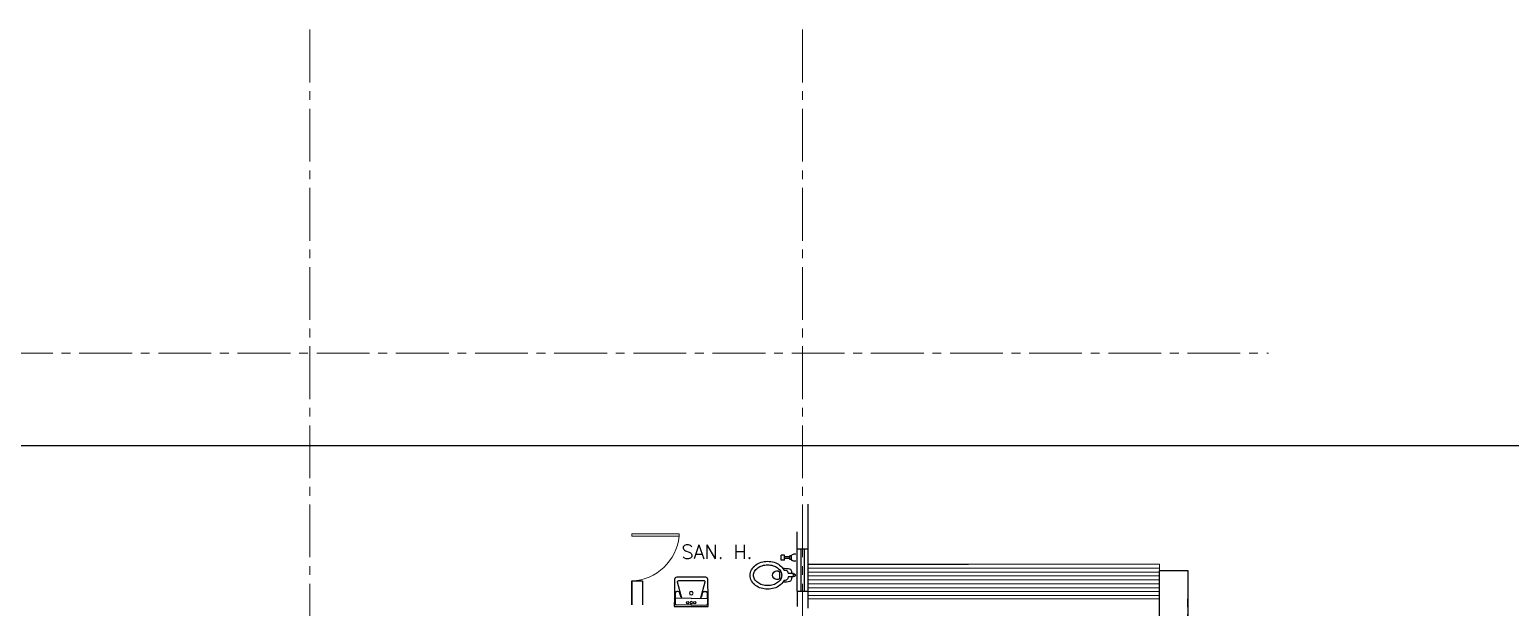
# Model space of a CAD drawing. Header units: millimetres. Extents: x 2523 to 2756, y 378 to 482.
# Drawn here: x 2616.27 to 2637.31, y 473.83 to 482.04 of the extents above; entities that cross this region are included whole.
import ezdxf
from ezdxf.enums import TextEntityAlignment as Align

# ---------------------------------------------------------------- set-up
doc = ezdxf.new("R2010")
doc.units = ezdxf.units.MM
doc.linetypes.add('CENTER2', pattern=[1.125, 0.75, -0.125, 0.125, -0.125])
doc.linetypes.add('OCULTA2', pattern=[0.3, 0.2, -0.1])
doc.layers.get('Defpoints').update_dxf_attribs({"color": 8})
doc.layers.add('EJES', color=9, linetype='CENTER2', lineweight=0)
doc.layers.add('MOB', color=161, linetype='Continuous', lineweight=15)
doc.layers.add('MUEBLES', color=8, linetype='Continuous')
doc.styles.add('ROMANS', font='romans.shx')

# ---------------------------------------------------------------- blocks, each defined once
blk = doc.blocks.new('PTA')
for p, q in [((-0.97, 0), (-0.97, 0.97)), ((-0.97, 0.97), (-0.92, 0.97)), ((-0.92, 0), (-0.92, 0.97)), ((-0.92, 0), (-0.97, 0))]:
    blk.add_line(p, q)
blk.add_arc((-1.017, -0.043), 1.018, 2.4261, 84.5431)
blk = doc.blocks.new('A$C3EFD743F')
at = {"layer": 'MUEBLES'}
for p, q in [((-0.413, -0.126), (-0.488, -0.126)), ((-0.488, -0.176), (-0.488, -0.126)), ((-0.413, -0.176), (-0.488, -0.176)), ((-0.463, -0.251), (-0.463, -0.176)), ((-0.438, -0.251), (-0.438, -0.176)), ((-0.413, -0.176), (-0.413, -0.126)), ((-0.501, -0.337), (-0.501, -0.301)), ((-0.426, -0.251), (-0.476, -0.251)), ((-0.476, -0.276), (-0.476, -0.251)), ((-0.426, -0.276), (-0.476, -0.276)), ((-0.426, -0.276), (-0.426, -0.251)), ((-0.401, -0.337), (-0.401, -0.301)), ((-0.226, -0.305), (-0.226, -0.226)), ((-0.176, -0.305), (-0.176, -0.226))]:
    blk.add_line(p, q, dxfattribs=at)
for points in [[(-0.126, -0.167, 0.007014), (-0.122, -0.165, 0.106258), (-0.056, -0.106, 0.085102), (-0.017, -0.029, 0.074474), (-0.003, 0.065, 0.074474), (-0.017, 0.158, 0.085102), (-0.056, 0.236, 0.106258), (-0.122, 0.294, 0.128301), (-0.201, 0.315, 0.128301), (-0.279, 0.294, 0.106258), (-0.346, 0.236, 0.085102), (-0.385, 0.158, 0.074474), (-0.399, 0.065, 0.074474)], [(-0.399, 0.065, 0.074474), (-0.385, -0.029, 0.085102), (-0.346, -0.106, 0.106258), (-0.279, -0.165, 0.007014), (-0.275, -0.167, 0.128301)]]:
    blk.add_lwpolyline(points, format="xyb", dxfattribs=at)
for points in [[(-0.349, 0.065, 0.074474), (-0.337, -0.014, 0.085102), (-0.305, -0.077, 0.106258), (-0.255, -0.121, 0.128301), (-0.201, -0.135, 0.128301), (-0.147, -0.121, 0.106258), (-0.096, -0.077, 0.085102), (-0.065, -0.014, 0.074474), (-0.053, 0.065, 0.074474), (-0.065, 0.144, 0.085102), (-0.096, 0.206, 0.106258), (-0.147, 0.25, 0.128301), (-0.201, 0.265, 0.128301), (-0.255, 0.25, 0.106258), (-0.305, 0.206, 0.085102), (-0.337, 0.144, 0.074474)], [(-0.151, -0.105, 2), (-0.251, -0.105)]]:
    blk.add_lwpolyline(points, format="xyb", close=True, dxfattribs=at)
for points in [[(-0.3, -0.151), (-0.3, -0.171), (-0.298, -0.204), (-0.295, -0.228), (-0.291, -0.246), (-0.285, -0.258), (-0.277, -0.266), (-0.268, -0.27), (-0.257, -0.273), (-0.245, -0.275), (-0.231, -0.277), (-0.226, -0.277)], [(-0.275, -0.167), (-0.275, -0.172), (-0.273, -0.186), (-0.271, -0.197), (-0.267, -0.205), (-0.262, -0.212), (-0.256, -0.217), (-0.248, -0.221), (-0.24, -0.223), (-0.231, -0.225), (-0.226, -0.226)], [(-0.176, -0.277), (-0.171, -0.277), (-0.157, -0.275), (-0.145, -0.273), (-0.134, -0.27), (-0.125, -0.266), (-0.117, -0.258), (-0.111, -0.246), (-0.106, -0.228), (-0.103, -0.204), (-0.101, -0.171), (-0.101, -0.151)], [(-0.176, -0.226), (-0.17, -0.225), (-0.161, -0.223), (-0.153, -0.221), (-0.146, -0.217), (-0.14, -0.212), (-0.135, -0.205), (-0.131, -0.197), (-0.128, -0.186), (-0.126, -0.172), (-0.126, -0.167)]]:
    blk.add_lwpolyline(points, dxfattribs=at)
blk.add_circle((-0.201, -0.305), 0.0125, dxfattribs=at)
for centre, start, end in [((-0.476, -0.301), 90, 180), ((-0.426, -0.301), 0, 90), ((-0.201, -0.305), 180, 270), ((-0.201, -0.305), 270, 0)]:
    blk.add_arc(centre, 0.025, start, end, dxfattribs=at)
blk = doc.blocks.new('LAVB1')
for p, q in [((0.184, 0.214), (0.2, 0.214)), ((0.2, 0.214), (0.207, 0.214)), ((-0.231, 0), (-0.231, 0)), ((-0.228, 0.119), (-0.228, 0.109)), ((0, 0.02), (-0.215, 0.024)), ((-0.003, 0.21), (0, 0.21)), ((-0.002, 0.115), (0.23, 0.119)), ((0.003, 0.21), (0, 0.21)), ((0, 0.02), (0.215, 0.024)), ((0.142, 0.135), (0.137, 0.135)), ((0.149, 0.14), (0.165, 0.199)), ((0.227, 0.194), (0.23, 0.039)), ((0.228, 0.119), (0.228, 0.109)), ((0.23, 0), (0.23, 0))]:
    blk.add_line(p, q)
blk.add_lwpolyline([(0.242, 0), (0.24, 0.121), (0.236, 0.386, 0.408931), (0.206, 0.415), (0, 0.415), (-0.206, 0.415, 0.408931), (-0.236, 0.386), (-0.24, 0.121), (-0.242, 0)], format="xyb", close=True)
for points in [[(-0.137, 0.135), (-0.142, 0.135, -0.328733), (-0.149, 0.14), (-0.165, 0.199, 0.332069), (-0.184, 0.214), (-0.2, 0.214), (-0.207, 0.214, 0.408931), (-0.227, 0.194), (-0.23, 0.039)], [(-0.132, 0.118), (-0.195, 0.345, -0.495783), (-0.176, 0.37), (0, 0.37), (0.176, 0.37, -0.495783), (0.195, 0.345), (0.132, 0.118)]]:
    blk.add_lwpolyline(points, format="xyb")
blk.add_lwpolyline([(0.002, 0.115), (-0.23, 0.119)])
for centre in [(-0.05, 0.056), (0.05, 0.056)]:
    blk.add_circle(centre, 0.0172)
for centre, radius, start, end in [((0, 0.19), 0.0251, 90, 270), ((0, 0.19), 0.0251, 270, 90), ((0.185, 0.194), 0.02, 91.0354, 164.5142), ((0.207, 0.194), 0.02, 1.0354, 90), ((-0.23, 0.108), 0.011, 83.5263, 178.5513), ((-0.215, 0.039), 0.015, 178.9646, 268.9646), ((0, 0.056), 0.0172, 90, 270), ((0, 0.056), 0.0172, 270, 90), ((0.142, 0.142), 0.007, 271.7245, 344.5142), ((0.215, 0.039), 0.015, 271.0354, 1.0354), ((0.23, 0.108), 0.011, 1.4487, 96.4737)]:
    blk.add_arc(centre, radius, start, end)

msp = doc.modelspace()

# ---------------------------------------------------------------- linework, layer by layer
for p, q in [((2627.3252, 475.2963), (2627.3252, 474.6588)), ((2627.1752, 474.6588), (2627.1752, 474.9026)), ((2627.1752, 474.0588), (2627.1752, 474.6588)), ((2627.1752, 474.6588), (2627.3252, 474.6588)), ((2627.3252, 474.6588), (2627.3252, 474.0588)), ((2627.3252, 474.4416), (2629.6088, 474.4416)), ((2624.8252, 474.2026), (2624.9752, 474.2026)), ((2624.8252, 473.8651), (2624.8252, 474.2026)), ((2624.9752, 474.2026), (2624.9752, 473.8651)), ((2627.1752, 474.0588), (2627.3252, 474.0588)), ((2627.1752, 474.0588), (2627.1752, 473.8401)), ((2627.3252, 474.0588), (2627.3252, 473.8151))]:
    msp.add_line(p, q)
at = {"color": 2, "linetype": 'OCULTA2'}
msp.add_line((2632.7252, 466.3318), (2632.7252, 473.9501), dxfattribs=at)
for points in [[(2627.2252, 474.6588), (2627.2252, 474.0588)], [(2627.2752, 474.6588), (2627.2752, 474.0588)], [(2624.8252, 474.2026), (2624.8252, 473.8651)]]:
    msp.add_lwpolyline(points)
msp.add_lwpolyline([(2632.3252, 465.9318), (2632.3252, 474.3501), (2632.7252, 474.3501), (2632.7252, 465.9318)], close=True)
at = {"layer": 'Defpoints'}
msp.add_lwpolyline([(2597.8912, 476.1288), (2637.7002, 476.1288), (2637.7002, 427.1975), (2597.8912, 427.1975)], close=True, dxfattribs=at)
at = {"layer": 'EJES'}
for p, q in [((2620.2502, 482.0389), (2620.2502, 431.5828)), ((2627.2502, 482.0389), (2627.2502, 431.5828)), ((2603.4731, 477.4401), (2633.8724, 477.4401))]:
    msp.add_line(p, q, dxfattribs=at)
at = {"layer": 'MOB'}
for p, q in [((2627.3252, 474.4416), (2632.3252, 474.4416)), ((2627.3252, 474.3859), (2632.3252, 474.3859)), ((2627.3252, 474.3302), (2632.3252, 474.3302)), ((2632.3252, 474.3501), (2632.3252, 474.4416)), ((2627.3252, 474.2745), (2632.3252, 474.2745)), ((2627.3252, 474.2188), (2632.3252, 474.2188)), ((2627.3252, 474.1631), (2632.3252, 474.1631)), ((2627.3252, 474.1075), (2632.3252, 474.1075)), ((2627.3252, 474.0518), (2632.3252, 474.0518)), ((2627.3252, 473.9961), (2632.3252, 473.9961)), ((2627.3252, 473.9501), (2632.3252, 473.9501))]:
    msp.add_line(p, q, dxfattribs=at)

# ---------------------------------------------------------------- block references
at = {"layer": 'MOB', "xscale": -0.6925499998033047, "yscale": -0.6925499998033047, "zscale": 0.6925500000000001, "rotation": 90}
msp.add_blockref('PTA', (2624.8252, 474.2026), dxfattribs=at)
at = {"layer": 'MUEBLES', "ltscale": 3, "xscale": -1, "rotation": 90}
msp.add_blockref('A$C3EFD743F', (2626.8206, 474.0834), dxfattribs=at)
at = {"layer": 'MUEBLES'}
msp.add_blockref('LAVB1', (2625.67, 473.8401), dxfattribs=at)

# ---------------------------------------------------------------- texts
at = {"style": 'ROMANS'}
msp.add_text('SAN. H.', height=0.2, dxfattribs=at).set_placement((2626.0363, 474.6176), align=Align.MIDDLE)

doc.saveas('drawing.dxf')
